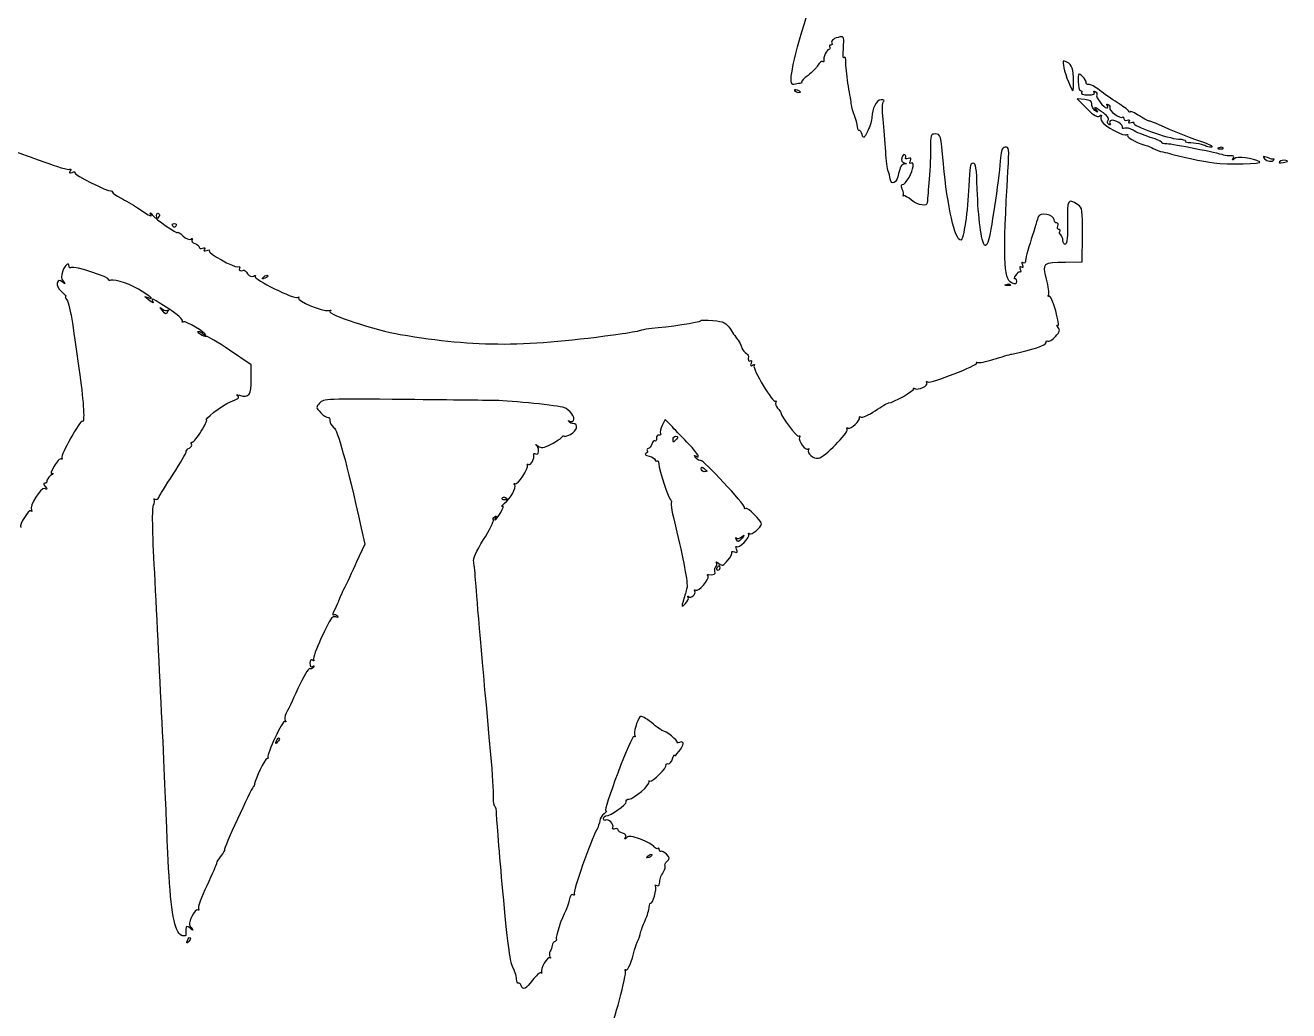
# Model space of a CAD drawing. Header units: millimetres. Extents: x -100 to 30, y 2 to 98.
# Drawn here: x -67.16 to -34.43, y 49.9 to 75.44 of the extents above; entities that cross this region are included whole.
import ezdxf

# ---------------------------------------------------------------- set-up
doc = ezdxf.new("R2010")
doc.units = ezdxf.units.MM
doc.layers.add('Layer_1', color=7, linetype='CONTINUOUS')

msp = doc.modelspace()

# ---------------------------------------------------------------- linework, layer by layer
at = {"layer": 'Layer_1', "color": 7}
for points in [[(-40.006, 73.984), (-40.006, 73.984)], [(-47.223, 73.745), (-47.223, 73.745)], [(-39.717, 73.511), (-39.914, 73.529), (-39.661, 73.278)], [(-36.709, 72.428), (-36.709, 72.428)], [(-36.134, 72.261), (-36.134, 72.261)], [(-35.179, 71.898), (-35.179, 71.898)], [(-34.814, 71.949), (-34.814, 71.949)], [(-34.509, 71.935), (-34.509, 71.935)], [(-63.762, 70.51), (-63.762, 70.51)], [(-63.353, 70.25), (-63.353, 70.25)], [(-40.216, 69.303), (-39.786, 69.304), (-39.777, 70.002)], [(-60.984, 68.917), (-60.984, 68.917)], [(-41.752, 68.724), (-41.752, 68.724)], [(-63.619, 68.053), (-63.619, 68.053)], [(-61.307, 66.26), (-61.307, 66.634), (-61.87, 67.016)], [(-50.399, 65.028), (-50.582, 65.222), (-50.662, 65.069)], [(-50.381, 64.712), (-50.381, 64.712)], [(-49.65, 63.943), (-49.65, 63.943)], [(-54.807, 63.186), (-54.807, 63.186)], [(-58.458, 62.402), (-58.366, 61.994), (-58.579, 61.531)], [(-48.747, 62.121), (-48.747, 62.121)], [(-49.163, 61.376), (-49.163, 61.376)], [(-49.988, 60.611), (-49.988, 60.611)], [(-60.656, 56.895), (-60.656, 56.895)], [(-51.033, 53.906), (-51.033, 53.906)], [(-62.962, 51.723), (-62.962, 51.723)]]:
    msp.add_lwpolyline(points, dxfattribs=at)
for points in [[(-47.251, 73.907), (-47.411, 73.867), (-47.31, 74.401), (-46.907, 75.727)], [(-46.05, 75.136), (-46.202, 75.112), (-46.303, 75.039), (-46.265, 74.978)], [(-46.265, 74.978), (-46.247, 74.949), (-46.261, 74.926), (-46.296, 74.926)], [(-45.97, 74.84), (-45.947, 75.121), (-45.955, 75.151), (-46.05, 75.136)], [(-46.345, 74.813), (-46.402, 74.813), (-46.496, 74.596), (-46.474, 74.514)], [(-46.324, 74.87), (-46.305, 74.839), (-46.314, 74.813), (-46.345, 74.813)], [(-46.296, 74.926), (-46.33, 74.926), (-46.343, 74.901), (-46.324, 74.87)], [(-45.95, 74.6), (-45.976, 74.56), (-45.985, 74.666), (-45.97, 74.84)], [(-45.903, 74.448), (-45.904, 74.587), (-45.921, 74.645), (-45.95, 74.6)], [(-46.628, 74.404), (-46.665, 74.335), (-46.78, 74.216), (-46.884, 74.139)], [(-46.511, 74.498), (-46.538, 74.515), (-46.59, 74.472), (-46.628, 74.404)], [(-46.474, 74.514), (-46.467, 74.489), (-46.484, 74.481), (-46.511, 74.498)], [(-45.837, 73.858), (-45.872, 74.059), (-45.902, 74.324), (-45.903, 74.448)], [(-40.178, 74.482), (-40.288, 74.541), (-40.292, 74.534), (-40.255, 74.336)], [(-40.255, 74.336), (-40.221, 74.153), (-40.058, 73.745), (-40.02, 73.745)], [(-40.006, 73.984), (-40.007, 74.308), (-40.041, 74.409), (-40.178, 74.482)], [(-46.884, 74.139), (-46.987, 74.061), (-47.063, 73.983), (-47.052, 73.965)], [(-40.02, 73.745), (-40.012, 73.745), (-40.006, 73.853), (-40.006, 73.984)], [(-39.776, 74.113), (-39.884, 74.21), (-39.886, 74.207), (-39.886, 73.979)], [(-39.886, 73.979), (-39.886, 73.85), (-39.859, 73.745), (-39.826, 73.745)], [(-39.677, 73.949), (-39.671, 73.984), (-39.715, 74.058), (-39.776, 74.113)], [(-47.099, 73.93), (-47.137, 73.929), (-47.205, 73.919), (-47.251, 73.907)], [(-47.223, 73.745), (-47.242, 73.777), (-47.22, 73.786), (-47.17, 73.767)], [(-47.135, 73.689), (-47.164, 73.689), (-47.204, 73.714), (-47.223, 73.745)], [(-47.17, 73.767), (-47.072, 73.729), (-47.054, 73.689), (-47.135, 73.689)], [(-47.052, 73.965), (-47.041, 73.947), (-47.062, 73.932), (-47.099, 73.93)], [(-45.761, 73.38), (-45.768, 73.442), (-45.802, 73.657), (-45.837, 73.858)], [(-39.826, 73.745), (-39.794, 73.745), (-39.783, 73.72), (-39.802, 73.689)], [(-39.802, 73.689), (-39.822, 73.656), (-39.754, 73.633), (-39.633, 73.633)], [(-39.615, 73.901), (-39.656, 73.893), (-39.684, 73.915), (-39.677, 73.949)], [(-39.633, 73.633), (-39.493, 73.633), (-39.442, 73.653), (-39.47, 73.698)], [(-39.334, 73.755), (-39.447, 73.844), (-39.574, 73.91), (-39.615, 73.901)], [(-39.47, 73.698), (-39.495, 73.738), (-39.485, 73.747), (-39.444, 73.722)], [(-39.444, 73.722), (-39.408, 73.7), (-39.391, 73.661), (-39.406, 73.636)], [(-38.874, 73.436), (-39.013, 73.522), (-39.22, 73.666), (-39.334, 73.755)], [(-45.679, 73.099), (-45.717, 73.191), (-45.754, 73.318), (-45.761, 73.38)], [(-44.993, 73.506), (-45.116, 73.496), (-45.226, 73.282), (-45.229, 73.048)], [(-44.927, 73.461), (-44.893, 73.495), (-44.917, 73.511), (-44.993, 73.506)], [(-44.939, 73), (-44.964, 73.244), (-44.959, 73.428), (-44.927, 73.461)], [(-39.535, 73.401), (-39.524, 73.468), (-39.573, 73.497), (-39.717, 73.511)], [(-39.451, 73.233), (-39.505, 73.276), (-39.543, 73.351), (-39.535, 73.401)], [(-39.288, 73.206), (-39.439, 73.313), (-39.491, 73.332), (-39.436, 73.263)], [(-39.406, 73.636), (-39.441, 73.58), (-39.225, 73.296), (-39.148, 73.296)], [(-39.132, 73.36), (-39.157, 73.401), (-39.148, 73.41), (-39.107, 73.385)], [(-39.148, 73.296), (-39.117, 73.296), (-39.11, 73.325), (-39.132, 73.36)], [(-39.107, 73.385), (-39.07, 73.362), (-39.054, 73.322), (-39.07, 73.296)], [(-38.58, 73.217), (-38.602, 73.251), (-38.735, 73.349), (-38.874, 73.436)], [(-45.601, 72.809), (-45.606, 72.876), (-45.641, 73.006), (-45.679, 73.099)], [(-45.229, 73.048), (-45.23, 72.983), (-45.279, 72.829), (-45.337, 72.705)], [(-44.872, 72.171), (-44.886, 72.403), (-44.916, 72.776), (-44.939, 73)], [(-39.661, 73.278), (-39.475, 73.094), (-39.389, 73.043), (-39.337, 73.085)], [(-39.436, 73.263), (-39.358, 73.163), (-39.359, 73.161), (-39.451, 73.233)], [(-39.337, 73.085), (-39.284, 73.128), (-39.273, 73.121), (-39.296, 73.061)], [(-39.296, 73.061), (-39.314, 73.016), (-39.283, 72.941), (-39.227, 72.894)], [(-39.108, 72.977), (-39.071, 73.022), (-39.127, 73.093), (-39.288, 73.206)], [(-39.07, 73.296), (-39.107, 73.237), (-38.791, 73.004), (-38.741, 73.054)], [(-38.737, 72.784), (-38.697, 72.849), (-38.937, 73.004), (-39.029, 72.973)], [(-38.741, 73.054), (-38.721, 73.073), (-38.705, 73.057), (-38.705, 73.018)], [(-38.705, 73.018), (-38.705, 72.976), (-38.669, 72.96), (-38.618, 72.98)], [(-38.618, 72.98), (-38.561, 73.002), (-38.545, 72.991), (-38.571, 72.948)], [(-38.537, 73.198), (-38.539, 73.174), (-38.557, 73.183), (-38.58, 73.217)], [(-38.298, 73.09), (-38.429, 73.173), (-38.537, 73.221), (-38.537, 73.198)], [(-38.043, 72.953), (-38.052, 72.945), (-38.166, 73.007), (-38.298, 73.09)], [(-45.557, 72.71), (-45.577, 72.698), (-45.597, 72.742), (-45.601, 72.809)], [(-45.483, 72.606), (-45.504, 72.675), (-45.537, 72.722), (-45.557, 72.71)], [(-45.337, 72.705), (-45.436, 72.498), (-45.448, 72.49), (-45.483, 72.606)], [(-39.227, 72.894), (-39.037, 72.732), (-38.696, 72.564), (-38.636, 72.601)], [(-39.093, 72.87), (-39.136, 72.897), (-39.142, 72.935), (-39.108, 72.977)], [(-39.062, 72.889), (-39.04, 72.852), (-39.052, 72.845), (-39.093, 72.87)], [(-39.029, 72.973), (-39.068, 72.96), (-39.083, 72.922), (-39.062, 72.889)], [(-38.68, 72.768), (-38.728, 72.75), (-38.754, 72.757), (-38.737, 72.784)], [(-38.464, 72.718), (-38.534, 72.764), (-38.631, 72.787), (-38.68, 72.768)], [(-38.571, 72.948), (-38.598, 72.904), (-38.58, 72.895), (-38.515, 72.92)], [(-38.515, 72.92), (-38.462, 72.94), (-38.432, 72.934), (-38.449, 72.907)], [(-38.449, 72.907), (-38.491, 72.839), (-37.55, 72.5), (-37.291, 72.489)], [(-38.017, 72.534), (-38.193, 72.589), (-38.394, 72.672), (-38.464, 72.718)], [(-37.79, 72.858), (-37.92, 72.918), (-38.034, 72.96), (-38.043, 72.953)], [(-36.709, 72.428), (-37.127, 72.572), (-37.404, 72.682), (-37.79, 72.858)], [(-43.58, 72.621), (-43.711, 72.621), (-43.715, 72.607), (-43.713, 72.213)], [(-43.376, 71.848), (-43.443, 72.608), (-43.447, 72.621), (-43.58, 72.621)], [(-38.611, 72.581), (-38.639, 72.536), (-38.244, 72.333), (-38.087, 72.312)], [(-38.636, 72.601), (-38.603, 72.621), (-38.592, 72.612), (-38.611, 72.581)], [(-37.719, 72.401), (-37.707, 72.419), (-37.842, 72.479), (-38.017, 72.534)], [(-37.59, 72.364), (-37.672, 72.366), (-37.73, 72.383), (-37.719, 72.401)], [(-36.119, 72.073), (-36.271, 72.13), (-37.437, 72.361), (-37.59, 72.364)], [(-37.291, 72.489), (-37.179, 72.484), (-37.097, 72.463), (-37.11, 72.442)], [(-37.11, 72.442), (-37.123, 72.42), (-37.089, 72.402), (-37.034, 72.402)], [(-37.034, 72.402), (-36.874, 72.4), (-36.618, 72.351), (-36.583, 72.316)], [(-36.433, 72.288), (-36.369, 72.29), (-36.493, 72.353), (-36.709, 72.428)], [(-67.392, 72.154), (-67.339, 72.138), (-67.018, 72.023), (-66.68, 71.898)], [(-44.808, 71.655), (-44.83, 71.707), (-44.858, 71.939), (-44.872, 72.171)], [(-44.377, 72.082), (-44.405, 72.099), (-44.44, 72.065), (-44.456, 72.005)], [(-44.358, 71.999), (-44.34, 72.028), (-44.349, 72.065), (-44.377, 72.082)], [(-44.233, 71.925), (-44.204, 72), (-44.218, 72.013), (-44.293, 71.985)], [(-43.713, 72.213), (-43.712, 71.989), (-43.729, 71.602), (-43.752, 71.354)], [(-41.775, 72.275), (-41.859, 72.259), (-41.885, 72.199), (-41.897, 72.002)], [(-41.706, 71.657), (-41.67, 72.264), (-41.673, 72.294), (-41.775, 72.275)], [(-38.087, 72.312), (-38.071, 72.309), (-38.006, 72.278), (-37.942, 72.243)], [(-37.942, 72.243), (-37.878, 72.207), (-37.764, 72.167), (-37.689, 72.155)], [(-37.689, 72.155), (-37.614, 72.142), (-37.515, 72.117), (-37.468, 72.099)], [(-37.468, 72.099), (-37.369, 72.059), (-36.614, 71.902), (-36.372, 71.871)], [(-36.583, 72.316), (-36.565, 72.298), (-36.497, 72.285), (-36.433, 72.288)], [(-36.242, 72.266), (-36.287, 72.248), (-36.274, 72.234), (-36.208, 72.232)], [(-36.134, 72.261), (-36.153, 72.28), (-36.201, 72.282), (-36.242, 72.266)], [(-36.208, 72.232), (-36.149, 72.229), (-36.116, 72.243), (-36.134, 72.261)], [(-35.93, 72.055), (-35.988, 72.047), (-36.073, 72.056), (-36.119, 72.073)], [(-35.868, 71.993), (-35.839, 72.045), (-35.858, 72.064), (-35.93, 72.055)], [(-35.179, 71.898), (-35.351, 71.994), (-35.771, 72.046), (-35.843, 71.981)], [(-34.981, 72.008), (-35.102, 72.054), (-35.114, 72.05), (-35.057, 71.981)], [(-66.68, 71.898), (-66.342, 71.773), (-66.041, 71.686), (-66.011, 71.705)], [(-66.011, 71.705), (-65.978, 71.725), (-65.974, 71.709), (-66.002, 71.664)], [(-44.395, 71.84), (-44.46, 71.836), (-44.505, 71.758), (-44.537, 71.595)], [(-44.456, 72.005), (-44.474, 71.934), (-44.452, 71.887), (-44.392, 71.871)], [(-44.392, 71.871), (-44.309, 71.849), (-44.309, 71.846), (-44.395, 71.84)], [(-44.293, 71.985), (-44.347, 71.964), (-44.376, 71.97), (-44.358, 71.999)], [(-44.267, 71.495), (-44.153, 71.704), (-44.122, 71.92), (-44.215, 71.862)], [(-44.215, 71.862), (-44.248, 71.842), (-44.255, 71.867), (-44.233, 71.925)], [(-42.924, 69.866), (-43.079, 69.866), (-43.276, 70.731), (-43.376, 71.848)], [(-42.61, 71.862), (-42.682, 71.862), (-42.701, 71.759), (-42.72, 71.271)], [(-42.501, 71.187), (-42.519, 71.752), (-42.536, 71.862), (-42.61, 71.862)], [(-41.897, 72.002), (-41.918, 71.634), (-42.13, 70.156), (-42.198, 69.901)], [(-36.372, 71.871), (-36.026, 71.825), (-35.088, 71.847), (-35.179, 71.898)], [(-35.843, 71.981), (-35.894, 71.934), (-35.9, 71.937), (-35.868, 71.993)], [(-35.057, 71.981), (-34.995, 71.908), (-34.852, 71.889), (-34.814, 71.949)], [(-34.818, 71.964), (-34.829, 71.958), (-34.902, 71.978), (-34.981, 72.008)], [(-34.814, 71.949), (-34.805, 71.963), (-34.807, 71.97), (-34.818, 71.964)], [(-34.668, 71.902), (-34.703, 71.867), (-34.666, 71.859), (-34.563, 71.88)], [(-34.509, 71.935), (-34.566, 71.947), (-34.638, 71.932), (-34.668, 71.902)], [(-34.563, 71.88), (-34.445, 71.904), (-34.431, 71.918), (-34.509, 71.935)], [(-66.002, 71.664), (-66.036, 71.61), (-66.022, 71.6), (-65.952, 71.627)], [(-65.952, 71.627), (-65.899, 71.647), (-65.868, 71.643), (-65.883, 71.618)], [(-65.883, 71.618), (-65.912, 71.572), (-65.023, 71.123), (-64.947, 71.146)], [(-44.754, 71.459), (-44.762, 71.515), (-44.787, 71.604), (-44.808, 71.655)], [(-44.537, 71.595), (-44.585, 71.351), (-44.725, 71.263), (-44.754, 71.459)], [(-44.434, 71.313), (-44.401, 71.306), (-44.326, 71.388), (-44.267, 71.495)], [(-41.61, 68.766), (-41.819, 68.865), (-41.838, 69.42), (-41.706, 71.657)], [(-64.947, 71.146), (-64.924, 71.153), (-64.905, 71.139), (-64.905, 71.116)], [(-64.905, 71.116), (-64.905, 71.092), (-64.81, 71.023), (-64.694, 70.963)], [(-44.442, 71.192), (-44.477, 71.282), (-44.474, 71.322), (-44.434, 71.313)], [(-44.416, 71.024), (-44.402, 71.043), (-44.414, 71.119), (-44.442, 71.192)], [(-44.2, 70.902), (-44.293, 70.98), (-44.385, 71.031), (-44.404, 71.017)], [(-43.752, 71.354), (-43.775, 71.105), (-43.794, 70.878), (-43.794, 70.848)], [(-42.72, 71.271), (-42.745, 70.636), (-42.857, 69.866), (-42.924, 69.866)], [(-42.31, 69.737), (-42.394, 69.822), (-42.478, 70.453), (-42.501, 71.187)], [(-64.694, 70.963), (-64.578, 70.903), (-64.382, 70.788), (-64.259, 70.707)], [(-64.259, 70.707), (-63.895, 70.469), (-63.871, 70.458), (-63.917, 70.546)], [(-44.404, 71.017), (-44.424, 71.002), (-44.429, 71.006), (-44.416, 71.024)], [(-43.794, 70.848), (-43.794, 70.733), (-44.039, 70.766), (-44.2, 70.902)], [(-39.896, 70.789), (-40.149, 70.965), (-40.175, 70.92), (-40.163, 70.332)], [(-39.777, 70.002), (-39.769, 70.668), (-39.775, 70.703), (-39.896, 70.789)], [(-63.917, 70.546), (-63.939, 70.589), (-63.922, 70.582), (-63.879, 70.529)], [(-63.879, 70.529), (-63.779, 70.407), (-63.218, 70.019), (-63.218, 70.072)], [(-63.762, 70.51), (-63.762, 70.555), (-63.74, 70.579), (-63.714, 70.562)], [(-63.699, 70.481), (-63.744, 70.407), (-63.762, 70.415), (-63.762, 70.51)], [(-63.714, 70.562), (-63.688, 70.546), (-63.681, 70.509), (-63.699, 70.481)], [(-40.923, 70.47), (-40.934, 70.432), (-41.015, 70.172), (-41.102, 69.894)], [(-40.505, 70.394), (-40.505, 70.535), (-40.883, 70.604), (-40.923, 70.47)], [(-40.443, 70.316), (-40.477, 70.316), (-40.505, 70.351), (-40.505, 70.394)], [(-63.353, 70.25), (-63.369, 70.276), (-63.346, 70.297), (-63.303, 70.297)], [(-63.303, 70.203), (-63.314, 70.203), (-63.337, 70.224), (-63.353, 70.25)], [(-63.303, 70.297), (-63.259, 70.297), (-63.236, 70.276), (-63.252, 70.25)], [(-63.252, 70.25), (-63.268, 70.224), (-63.291, 70.203), (-63.303, 70.203)], [(-63.218, 70.072), (-63.218, 70.093), (-63.157, 70.053), (-63.082, 69.982)], [(-40.413, 70.231), (-40.395, 70.278), (-40.408, 70.316), (-40.443, 70.316)], [(-40.387, 70.147), (-40.419, 70.147), (-40.43, 70.185), (-40.413, 70.231)], [(-40.362, 70.095), (-40.344, 70.123), (-40.355, 70.147), (-40.387, 70.147)], [(-40.337, 70.007), (-40.368, 70.026), (-40.38, 70.066), (-40.362, 70.095)], [(-40.163, 70.332), (-40.156, 69.966), (-40.173, 69.78), (-40.216, 69.765)], [(-63.082, 69.982), (-63.002, 69.907), (-62.917, 69.872), (-62.877, 69.897)], [(-62.877, 69.897), (-62.834, 69.923), (-62.822, 69.916), (-62.845, 69.879)], [(-62.845, 69.879), (-62.866, 69.845), (-62.832, 69.802), (-62.77, 69.782)], [(-62.77, 69.782), (-62.707, 69.762), (-62.656, 69.72), (-62.656, 69.687)], [(-42.198, 69.901), (-42.235, 69.762), (-42.275, 69.703), (-42.31, 69.737)], [(-41.102, 69.894), (-41.189, 69.616), (-41.258, 69.357), (-41.254, 69.318)], [(-40.28, 69.858), (-40.28, 69.92), (-40.306, 69.988), (-40.337, 70.007)], [(-40.216, 69.765), (-40.251, 69.754), (-40.28, 69.795), (-40.28, 69.858)], [(-62.656, 69.687), (-62.656, 69.655), (-62.617, 69.644), (-62.569, 69.662)], [(-62.569, 69.662), (-62.512, 69.684), (-62.496, 69.673), (-62.522, 69.631)], [(-62.522, 69.631), (-62.549, 69.587), (-62.531, 69.578), (-62.466, 69.603)], [(-62.466, 69.603), (-62.413, 69.623), (-62.382, 69.619), (-62.398, 69.593)], [(-62.398, 69.593), (-62.436, 69.532), (-61.766, 69.158), (-61.659, 69.181)], [(-66.193, 69.071), (-66.239, 68.936), (-66.237, 68.872), (-66.184, 68.803)], [(-66.029, 69.188), (-66.029, 69.314), (-66.134, 69.239), (-66.193, 69.071)], [(-65.973, 69.163), (-66.004, 69.144), (-66.029, 69.155), (-66.029, 69.188)], [(-64.995, 68.844), (-64.959, 68.902), (-65.899, 69.209), (-65.973, 69.163)], [(-61.659, 69.181), (-61.612, 69.191), (-61.593, 69.173), (-61.614, 69.139)], [(-61.614, 69.139), (-61.647, 69.086), (-61.575, 69.055), (-61.506, 69.093)], [(-61.506, 69.093), (-61.492, 69.101), (-61.445, 69.059), (-61.402, 69)], [(-41.358, 69.169), (-41.402, 69.197), (-41.411, 69.178), (-41.386, 69.113)], [(-41.386, 69.113), (-41.366, 69.06), (-41.369, 69.029), (-41.394, 69.044)], [(-41.33, 69.226), (-41.305, 69.161), (-41.314, 69.142), (-41.358, 69.169)], [(-41.308, 69.285), (-41.345, 69.309), (-41.353, 69.286), (-41.33, 69.226)], [(-41.254, 69.318), (-41.251, 69.28), (-41.275, 69.265), (-41.308, 69.285)], [(-40.703, 68.86), (-40.814, 69.289), (-40.8, 69.302), (-40.216, 69.303)], [(-66.333, 68.764), (-66.356, 68.705), (-66.317, 68.623), (-66.224, 68.538)], [(-66.206, 68.785), (-66.282, 68.845), (-66.303, 68.841), (-66.333, 68.764)], [(-66.184, 68.803), (-66.123, 68.725), (-66.126, 68.723), (-66.206, 68.785)], [(-64.945, 68.829), (-64.988, 68.813), (-65.011, 68.819), (-64.995, 68.844)], [(-64.132, 68.539), (-64.381, 68.708), (-64.837, 68.871), (-64.945, 68.829)], [(-61.402, 69), (-61.353, 68.932), (-61.297, 68.91), (-61.251, 68.938)], [(-61.21, 68.93), (-61.254, 68.859), (-60.196, 68.334), (-60.109, 68.384)], [(-61.251, 68.938), (-61.207, 68.965), (-61.191, 68.962), (-61.21, 68.93)], [(-60.953, 68.886), (-61.033, 68.855), (-61.039, 68.862), (-60.984, 68.917)], [(-60.984, 68.917), (-60.946, 68.956), (-60.901, 68.973), (-60.884, 68.956)], [(-60.884, 68.956), (-60.866, 68.938), (-60.897, 68.907), (-60.953, 68.886)], [(-41.752, 68.724), (-41.711, 68.74), (-41.663, 68.738), (-41.644, 68.719)], [(-41.485, 68.805), (-41.485, 68.724), (-41.506, 68.717), (-41.61, 68.766)], [(-41.51, 68.957), (-41.549, 68.894), (-41.56, 68.856), (-41.533, 68.872)], [(-41.533, 68.872), (-41.506, 68.888), (-41.485, 68.858), (-41.485, 68.805)], [(-41.394, 69.044), (-41.418, 69.059), (-41.47, 69.02), (-41.51, 68.957)], [(-40.652, 68.45), (-40.631, 68.484), (-40.654, 68.669), (-40.703, 68.86)], [(-66.224, 68.538), (-66.145, 68.464), (-66.097, 68.404), (-66.118, 68.404)], [(-63.979, 68.382), (-63.841, 68.332), (-63.869, 68.36), (-64.132, 68.539)], [(-63.924, 68.29), (-64.093, 68.417), (-64.098, 68.425), (-63.979, 68.382)], [(-41.718, 68.69), (-41.783, 68.692), (-41.797, 68.706), (-41.752, 68.724)], [(-41.644, 68.719), (-41.625, 68.701), (-41.659, 68.687), (-41.718, 68.69)], [(-40.638, 68.419), (-40.667, 68.401), (-40.673, 68.415), (-40.652, 68.45)], [(-40.469, 68.036), (-40.533, 68.265), (-40.609, 68.437), (-40.638, 68.419)], [(-66.118, 68.404), (-66.139, 68.404), (-66.125, 68.367), (-66.087, 68.322)], [(-66.087, 68.322), (-66.05, 68.276), (-65.985, 68.004), (-65.944, 67.717)], [(-63.444, 68.088), (-63.854, 68.36), (-63.927, 68.394), (-63.857, 68.278)], [(-63.857, 68.278), (-63.831, 68.234), (-63.856, 68.238), (-63.924, 68.29)], [(-63.619, 68.053), (-63.687, 68.14), (-63.686, 68.143), (-63.607, 68.081)], [(-63.088, 67.77), (-63.068, 67.801), (-63.228, 67.944), (-63.444, 68.088)], [(-60.084, 68.375), (-60.145, 68.308), (-59.445, 68.009), (-59.311, 68.044)], [(-60.109, 68.384), (-60.072, 68.405), (-60.061, 68.401), (-60.084, 68.375)], [(-63.466, 68.025), (-63.518, 67.934), (-63.527, 67.936), (-63.619, 68.053)], [(-63.607, 68.081), (-63.557, 68.043), (-63.496, 68.03), (-63.471, 68.053)], [(-63.471, 68.053), (-63.446, 68.076), (-63.443, 68.063), (-63.466, 68.025)], [(-63.062, 67.75), (-63.096, 67.729), (-63.107, 67.738), (-63.088, 67.77)], [(-62.487, 67.405), (-62.487, 67.477), (-63.004, 67.786), (-63.062, 67.75)], [(-59.269, 68.025), (-59.367, 67.956), (-58.074, 67.53), (-57.447, 67.426)], [(-59.311, 68.044), (-59.237, 68.064), (-59.222, 68.058), (-59.269, 68.025)], [(-50.934, 67.586), (-50.541, 67.616), (-49.669, 67.75), (-49.669, 67.781)], [(-49.669, 67.781), (-49.669, 67.8), (-49.524, 67.802), (-49.348, 67.786)], [(-49.348, 67.786), (-49.056, 67.76), (-49.014, 67.739), (-48.896, 67.561)], [(-40.415, 67.658), (-40.379, 67.637), (-40.403, 67.798), (-40.469, 68.036)], [(-65.944, 67.717), (-65.903, 67.43), (-65.816, 66.826), (-65.752, 66.375)], [(-62.625, 67.425), (-62.685, 67.469), (-62.709, 67.505), (-62.678, 67.505)], [(-62.678, 67.505), (-62.647, 67.505), (-62.592, 67.474), (-62.555, 67.437)], [(-62.555, 67.437), (-62.518, 67.4), (-62.487, 67.386), (-62.487, 67.405)], [(-57.447, 67.426), (-55.433, 67.089), (-54.206, 67.094), (-51.693, 67.45)], [(-51.693, 67.45), (-51.461, 67.483), (-51.233, 67.525), (-51.187, 67.542)], [(-51.187, 67.542), (-51.141, 67.559), (-51.027, 67.579), (-50.934, 67.586)], [(-48.896, 67.561), (-48.824, 67.453), (-48.735, 67.324), (-48.697, 67.276)], [(-40.477, 67.369), (-40.36, 67.495), (-40.348, 67.536), (-40.406, 67.608)], [(-40.406, 67.608), (-40.445, 67.656), (-40.449, 67.678), (-40.415, 67.658)], [(-62.475, 67.372), (-62.498, 67.358), (-62.566, 67.382), (-62.625, 67.425)], [(-61.87, 67.016), (-62.179, 67.226), (-62.452, 67.386), (-62.475, 67.372)], [(-48.697, 67.276), (-48.66, 67.227), (-48.621, 67.151), (-48.612, 67.107)], [(-48.612, 67.107), (-48.602, 67.063), (-48.556, 66.997), (-48.51, 66.962)], [(-41.601, 66.918), (-41.082, 67.024), (-40.703, 67.151), (-40.717, 67.215)], [(-40.717, 67.215), (-40.725, 67.255), (-40.707, 67.272), (-40.675, 67.253)], [(-40.675, 67.253), (-40.643, 67.233), (-40.554, 67.286), (-40.477, 67.369)], [(-48.51, 66.962), (-48.463, 66.926), (-48.426, 66.881), (-48.428, 66.863)], [(-48.428, 66.863), (-48.441, 66.751), (-48.425, 66.715), (-48.376, 66.745)], [(-42.496, 66.701), (-42.463, 66.682), (-42.274, 66.718), (-42.075, 66.781)], [(-42.075, 66.781), (-41.876, 66.844), (-41.663, 66.906), (-41.601, 66.918)], [(-48.358, 66.683), (-48.385, 66.612), (-48.375, 66.599), (-48.32, 66.633)], [(-48.376, 66.745), (-48.343, 66.766), (-48.336, 66.74), (-48.358, 66.683)], [(-48.283, 66.618), (-48.331, 66.54), (-47.79, 65.636), (-47.729, 65.692)], [(-48.32, 66.633), (-48.273, 66.662), (-48.259, 66.657), (-48.283, 66.618)], [(-43.785, 66.195), (-43.708, 66.148), (-42.463, 66.632), (-42.514, 66.689)], [(-42.514, 66.689), (-42.538, 66.714), (-42.53, 66.72), (-42.496, 66.701)], [(-65.752, 66.375), (-65.648, 65.652), (-65.619, 65.108), (-65.687, 65.176)], [(-61.61, 65.848), (-61.365, 65.78), (-61.307, 65.859), (-61.307, 66.26)], [(-44.121, 66.023), (-44.033, 65.972), (-43.76, 66.1), (-43.804, 66.172)], [(-43.804, 66.172), (-43.823, 66.203), (-43.815, 66.214), (-43.785, 66.195)], [(-61.848, 65.678), (-61.657, 65.751), (-61.602, 65.794), (-61.655, 65.83)], [(-61.655, 65.83), (-61.705, 65.865), (-61.691, 65.871), (-61.61, 65.848)], [(-44.796, 65.651), (-44.682, 65.655), (-44.111, 65.977), (-44.147, 66.016)], [(-44.147, 66.016), (-44.169, 66.041), (-44.158, 66.044), (-44.121, 66.023)], [(-62.462, 65.2), (-62.572, 65.2), (-62.064, 65.595), (-61.848, 65.678)], [(-59.537, 65.648), (-59.636, 65.539), (-59.635, 65.532), (-59.509, 65.398)], [(-57.292, 65.739), (-59.38, 65.761), (-59.437, 65.758), (-59.537, 65.648)], [(-54.982, 65.714), (-55.075, 65.715), (-56.114, 65.727), (-57.292, 65.739)], [(-53.209, 65.531), (-53.338, 65.58), (-54.567, 65.707), (-54.982, 65.714)], [(-52.96, 65.196), (-52.908, 65.28), (-53.05, 65.471), (-53.209, 65.531)], [(-47.721, 65.668), (-47.741, 65.632), (-47.72, 65.564), (-47.674, 65.517)], [(-47.729, 65.692), (-47.704, 65.715), (-47.7, 65.704), (-47.721, 65.668)], [(-47.674, 65.517), (-47.627, 65.471), (-47.589, 65.418), (-47.589, 65.399)], [(-45.146, 65.448), (-44.979, 65.559), (-44.822, 65.65), (-44.796, 65.651)], [(-65.687, 65.176), (-65.732, 65.221), (-66.255, 64.29), (-66.218, 64.231)], [(-62.605, 64.918), (-62.51, 65.073), (-62.446, 65.2), (-62.462, 65.2)], [(-59.509, 65.398), (-59.438, 65.323), (-59.352, 65.266), (-59.318, 65.272)], [(-59.318, 65.272), (-59.283, 65.279), (-59.262, 65.241), (-59.27, 65.19)], [(-59.27, 65.19), (-59.279, 65.138), (-59.235, 65.06), (-59.174, 65.017)], [(-53.08, 65.166), (-53.107, 65.196), (-53.098, 65.201), (-53.06, 65.18)], [(-52.968, 65.115), (-53.004, 65.115), (-53.054, 65.138), (-53.08, 65.166)], [(-53.06, 65.18), (-53.024, 65.159), (-52.978, 65.166), (-52.96, 65.196)], [(-47.589, 65.399), (-47.589, 65.304), (-47.172, 64.757), (-47.123, 64.788)], [(-45.841, 65), (-45.776, 64.96), (-45.527, 65.195), (-45.552, 65.273)], [(-45.552, 65.273), (-45.561, 65.299), (-45.541, 65.304), (-45.508, 65.284)], [(-45.508, 65.284), (-45.476, 65.263), (-45.313, 65.337), (-45.146, 65.448)], [(-62.833, 64.637), (-62.803, 64.637), (-62.7, 64.764), (-62.605, 64.918)], [(-59.174, 65.017), (-59.067, 64.943), (-58.856, 64.169), (-58.458, 62.402)], [(-53.254, 64.771), (-53.231, 64.806), (-53.212, 64.814), (-53.212, 64.79)], [(-53.212, 64.79), (-53.211, 64.766), (-53.133, 64.787), (-53.039, 64.836)], [(-53.039, 64.836), (-52.871, 64.922), (-52.823, 65.115), (-52.968, 65.115)], [(-50.747, 64.819), (-50.788, 64.827), (-50.818, 64.79), (-50.814, 64.736)], [(-50.707, 64.859), (-50.688, 64.829), (-50.706, 64.81), (-50.747, 64.819)], [(-50.662, 65.069), (-50.706, 64.985), (-50.726, 64.89), (-50.707, 64.859)], [(-49.97, 64.579), (-50.106, 64.719), (-50.298, 64.921), (-50.399, 65.028)], [(-46.61, 64.219), (-46.461, 64.243), (-45.838, 64.872), (-45.872, 64.963)], [(-45.872, 64.963), (-45.889, 65.005), (-45.875, 65.021), (-45.841, 65)], [(-62.913, 64.481), (-62.863, 64.509), (-62.837, 64.556), (-62.855, 64.585)], [(-62.855, 64.585), (-62.873, 64.614), (-62.863, 64.637), (-62.833, 64.637)], [(-53.904, 64.529), (-53.958, 64.591), (-53.953, 64.591), (-53.876, 64.533)], [(-53.949, 64.333), (-53.868, 64.282), (-53.83, 64.446), (-53.904, 64.529)], [(-53.876, 64.533), (-53.798, 64.474), (-53.74, 64.483), (-53.538, 64.585)], [(-53.538, 64.585), (-53.405, 64.653), (-53.277, 64.737), (-53.254, 64.771)], [(-50.933, 64.582), (-50.953, 64.52), (-50.994, 64.469), (-51.025, 64.469)], [(-50.852, 64.667), (-50.877, 64.682), (-50.914, 64.644), (-50.933, 64.582)], [(-50.814, 64.736), (-50.809, 64.683), (-50.826, 64.651), (-50.852, 64.667)], [(-50.381, 64.712), (-50.381, 64.754), (-50.347, 64.787), (-50.307, 64.787)], [(-50.369, 64.637), (-50.375, 64.637), (-50.381, 64.671), (-50.381, 64.712)], [(-50.295, 64.712), (-50.329, 64.671), (-50.362, 64.637), (-50.369, 64.637)], [(-50.307, 64.787), (-50.251, 64.787), (-50.248, 64.768), (-50.295, 64.712)], [(-49.795, 64.279), (-49.651, 64.193), (-49.733, 64.332), (-49.97, 64.579)], [(-47.106, 64.758), (-47.154, 64.679), (-46.948, 64.399), (-46.884, 64.456)], [(-47.123, 64.788), (-47.09, 64.808), (-47.082, 64.796), (-47.106, 64.758)], [(-66.233, 64.202), (-66.262, 64.22), (-66.344, 64.132), (-66.416, 64.008)], [(-66.218, 64.231), (-66.198, 64.197), (-66.204, 64.185), (-66.233, 64.202)], [(-63.334, 63.803), (-63.147, 64.092), (-62.996, 64.351), (-62.998, 64.379)], [(-62.998, 64.379), (-63.001, 64.407), (-62.963, 64.453), (-62.913, 64.481)], [(-54.123, 64.055), (-54.065, 64.019), (-53.962, 64.22), (-53.988, 64.318)], [(-53.988, 64.318), (-53.995, 64.344), (-53.977, 64.35), (-53.949, 64.333)], [(-51.088, 64.34), (-51.127, 64.326), (-51.089, 64.295), (-51.004, 64.273)], [(-51.049, 64.417), (-51.032, 64.389), (-51.049, 64.354), (-51.088, 64.34)], [(-51.025, 64.469), (-51.056, 64.469), (-51.067, 64.446), (-51.049, 64.417)], [(-51.004, 64.273), (-50.919, 64.25), (-50.849, 64.208), (-50.849, 64.178)], [(-50.849, 64.178), (-50.849, 64.149), (-50.829, 64.137), (-50.805, 64.152)], [(-50.805, 64.152), (-50.78, 64.167), (-50.757, 64.131), (-50.752, 64.072)], [(-49.789, 64.227), (-49.841, 64.292), (-49.843, 64.308), (-49.795, 64.279)], [(-49.668, 64.16), (-49.692, 64.145), (-49.747, 64.175), (-49.789, 64.227)], [(-48.532, 62.942), (-48.511, 63.017), (-49.611, 64.195), (-49.668, 64.16)], [(-46.876, 64.434), (-46.925, 64.347), (-46.741, 64.198), (-46.61, 64.219)], [(-46.884, 64.456), (-46.86, 64.479), (-46.856, 64.468), (-46.876, 64.434)], [(-66.416, 64.008), (-66.492, 63.875), (-66.515, 63.797), (-66.471, 63.819)], [(-66.471, 63.819), (-66.429, 63.841), (-66.446, 63.817), (-66.507, 63.766)], [(-54.478, 63.557), (-54.421, 63.506), (-54.107, 63.969), (-54.151, 64.039)], [(-54.151, 64.039), (-54.169, 64.069), (-54.157, 64.076), (-54.123, 64.055)], [(-50.752, 64.072), (-50.74, 63.909), (-50.49, 63.15), (-50.441, 63.129)], [(-49.65, 63.943), (-49.65, 63.998), (-49.631, 64.001), (-49.575, 63.955)], [(-49.575, 63.869), (-49.616, 63.869), (-49.65, 63.902), (-49.65, 63.943)], [(-49.575, 63.955), (-49.534, 63.921), (-49.5, 63.887), (-49.5, 63.881)], [(-49.5, 63.881), (-49.5, 63.874), (-49.534, 63.869), (-49.575, 63.869)], [(-66.655, 63.569), (-66.698, 63.569), (-66.695, 63.542), (-66.647, 63.483)], [(-66.606, 63.621), (-66.598, 63.593), (-66.62, 63.569), (-66.655, 63.569)], [(-66.507, 63.766), (-66.569, 63.715), (-66.613, 63.65), (-66.606, 63.621)], [(-63.706, 63.199), (-63.689, 63.243), (-63.522, 63.515), (-63.334, 63.803)], [(-54.753, 63.044), (-54.579, 63.2), (-54.438, 63.451), (-54.483, 63.528)], [(-54.483, 63.528), (-54.504, 63.566), (-54.502, 63.579), (-54.478, 63.557)], [(-66.661, 63.431), (-66.762, 63.469), (-67.064, 62.979), (-67.004, 62.874)], [(-66.647, 63.483), (-66.588, 63.413), (-66.591, 63.403), (-66.661, 63.431)], [(-63.825, 63.149), (-63.847, 63.173), (-63.836, 63.177), (-63.8, 63.157)], [(-63.8, 63.157), (-63.765, 63.136), (-63.722, 63.156), (-63.706, 63.199)], [(-54.754, 63.138), (-54.799, 63.138), (-54.823, 63.16), (-54.807, 63.186)], [(-54.807, 63.186), (-54.79, 63.212), (-54.754, 63.219), (-54.725, 63.201)], [(-54.725, 63.201), (-54.651, 63.156), (-54.659, 63.138), (-54.754, 63.138)], [(-67.014, 62.852), (-67.071, 62.904), (-67.326, 62.495), (-67.281, 62.423)], [(-67.004, 62.874), (-66.984, 62.839), (-66.988, 62.829), (-67.014, 62.852)], [(-63.811, 61.25), (-63.87, 62.365), (-63.879, 62.928), (-63.841, 62.999)], [(-63.841, 62.999), (-63.81, 63.057), (-63.803, 63.125), (-63.825, 63.149)], [(-54.847, 62.813), (-54.782, 62.924), (-54.76, 62.997), (-54.799, 62.977)], [(-54.799, 62.977), (-54.838, 62.957), (-54.817, 62.987), (-54.753, 63.044)], [(-50.429, 63.061), (-50.446, 63.034), (-50.397, 62.764), (-50.321, 62.461)], [(-50.441, 63.129), (-50.418, 63.118), (-50.412, 63.088), (-50.429, 63.061)], [(-48.499, 62.916), (-48.525, 62.899), (-48.54, 62.911), (-48.532, 62.942)], [(-48.094, 62.516), (-48.094, 62.599), (-48.447, 62.948), (-48.499, 62.916)], [(-55.29, 62.109), (-55.134, 62.358), (-55.02, 62.584), (-55.037, 62.612)], [(-55.037, 62.612), (-55.054, 62.639), (-55.038, 62.68), (-55.002, 62.702)], [(-54.976, 62.678), (-54.999, 62.642), (-55.005, 62.613), (-54.991, 62.613)], [(-55.002, 62.702), (-54.961, 62.728), (-54.951, 62.719), (-54.976, 62.678)], [(-54.991, 62.613), (-54.976, 62.613), (-54.912, 62.703), (-54.847, 62.813)], [(-50.321, 62.461), (-50.11, 61.615), (-49.993, 60.981), (-50.024, 60.849)], [(-48.739, 61.927), (-48.683, 61.871), (-48.374, 62.171), (-48.414, 62.242)], [(-48.606, 62.178), (-48.526, 62.24), (-48.525, 62.237), (-48.593, 62.149)], [(-48.414, 62.242), (-48.434, 62.276), (-48.429, 62.285), (-48.403, 62.261)], [(-48.403, 62.261), (-48.353, 62.216), (-48.094, 62.429), (-48.094, 62.516)], [(-55.546, 61.53), (-55.565, 61.617), (-55.485, 61.798), (-55.29, 62.109)], [(-48.747, 62.121), (-48.769, 62.16), (-48.766, 62.173), (-48.741, 62.15)], [(-48.734, 61.857), (-48.757, 61.915), (-48.759, 61.947), (-48.739, 61.927)], [(-48.593, 62.149), (-48.685, 62.032), (-48.694, 62.031), (-48.747, 62.121)], [(-48.741, 62.15), (-48.716, 62.127), (-48.655, 62.14), (-48.606, 62.178)], [(-49.257, 61.507), (-49.279, 61.543), (-49.251, 61.536), (-49.195, 61.491)], [(-49.195, 61.491), (-49.103, 61.416), (-49.081, 61.423), (-48.963, 61.572)], [(-48.963, 61.572), (-48.891, 61.662), (-48.844, 61.755), (-48.86, 61.78)], [(-48.86, 61.78), (-48.875, 61.805), (-48.844, 61.808), (-48.79, 61.788)], [(-48.79, 61.788), (-48.713, 61.758), (-48.702, 61.772), (-48.734, 61.857)], [(-63.496, 54.602), (-63.497, 54.863), (-63.685, 58.855), (-63.811, 61.25)], [(-58.579, 61.531), (-58.697, 61.276), (-58.848, 60.953), (-58.916, 60.814)], [(-55.491, 60.983), (-55.506, 61.215), (-55.531, 61.461), (-55.546, 61.53)], [(-49.462, 61.203), (-49.334, 61.18), (-49.266, 61.216), (-49.295, 61.29)], [(-49.295, 61.29), (-49.312, 61.336), (-49.302, 61.388), (-49.272, 61.407)], [(-49.272, 61.407), (-49.242, 61.425), (-49.235, 61.47), (-49.257, 61.507)], [(-49.247, 61.376), (-49.266, 61.346), (-49.255, 61.32), (-49.222, 61.32)], [(-49.187, 61.433), (-49.201, 61.433), (-49.228, 61.407), (-49.247, 61.376)], [(-49.222, 61.32), (-49.189, 61.32), (-49.163, 61.346), (-49.163, 61.376)], [(-49.163, 61.376), (-49.163, 61.407), (-49.174, 61.433), (-49.187, 61.433)], [(-55.101, 56.537), (-55.326, 58.997), (-55.467, 60.604), (-55.491, 60.983)], [(-49.795, 60.795), (-49.722, 60.75), (-49.43, 61.083), (-49.476, 61.158)], [(-49.476, 61.158), (-49.494, 61.187), (-49.487, 61.207), (-49.462, 61.203)], [(-58.916, 60.814), (-58.984, 60.675), (-59.043, 60.542), (-59.047, 60.518)], [(-50.024, 60.849), (-50.039, 60.784), (-50.078, 60.645), (-50.111, 60.54)], [(-50.062, 60.449), (-50.002, 60.504), (-49.969, 60.576), (-49.988, 60.611)], [(-49.988, 60.611), (-50.008, 60.645), (-50.003, 60.655), (-49.978, 60.632)], [(-49.978, 60.632), (-49.915, 60.575), (-49.773, 60.7), (-49.819, 60.773)], [(-49.819, 60.773), (-49.838, 60.805), (-49.828, 60.815), (-49.795, 60.795)], [(-59.146, 60.301), (-59.195, 60.206), (-59.21, 60.143), (-59.179, 60.162)], [(-59.047, 60.518), (-59.052, 60.495), (-59.096, 60.397), (-59.146, 60.301)], [(-50.111, 60.54), (-50.17, 60.355), (-50.168, 60.353), (-50.062, 60.449)], [(-59.205, 60.094), (-59.303, 60.028), (-59.736, 59.066), (-59.696, 59.002)], [(-59.094, 60.099), (-59.124, 60.117), (-59.174, 60.115), (-59.205, 60.094)], [(-59.179, 60.162), (-59.148, 60.182), (-59.104, 60.168), (-59.081, 60.132)], [(-59.081, 60.132), (-59.059, 60.096), (-59.065, 60.081), (-59.094, 60.099)], [(-59.724, 58.982), (-59.765, 59.007), (-59.789, 58.978), (-59.789, 58.903)], [(-59.696, 59.002), (-59.674, 58.966), (-59.685, 58.958), (-59.724, 58.982)], [(-59.794, 58.765), (-59.824, 58.784), (-59.961, 58.55), (-60.1, 58.246)], [(-59.7, 58.798), (-59.722, 58.762), (-59.765, 58.747), (-59.794, 58.765)], [(-59.789, 58.903), (-59.789, 58.827), (-59.765, 58.798), (-59.724, 58.824)], [(-59.724, 58.824), (-59.683, 58.849), (-59.674, 58.839), (-59.7, 58.798)], [(-60.1, 58.246), (-60.238, 57.942), (-60.378, 57.649), (-60.409, 57.593)], [(-60.436, 57.399), (-60.487, 57.445), (-60.917, 56.539), (-60.876, 56.471)], [(-60.409, 57.593), (-60.441, 57.538), (-60.45, 57.462), (-60.428, 57.424)], [(-60.428, 57.424), (-60.407, 57.387), (-60.41, 57.375), (-60.436, 57.399)], [(-51.238, 57.52), (-51.317, 57.432), (-51.412, 57.093), (-51.374, 57.032)], [(-50.941, 57.365), (-51.085, 57.483), (-51.211, 57.549), (-51.238, 57.52)], [(-50.66, 57.16), (-50.676, 57.16), (-50.803, 57.252), (-50.941, 57.365)], [(-60.656, 56.895), (-60.635, 56.951), (-60.604, 56.982), (-60.587, 56.964)], [(-60.587, 56.964), (-60.569, 56.947), (-60.587, 56.902), (-60.625, 56.864)], [(-51.393, 57.007), (-51.423, 57.026), (-51.611, 56.606), (-51.816, 56.06)], [(-51.374, 57.032), (-51.354, 57), (-51.363, 56.989), (-51.393, 57.007)], [(-50.274, 56.854), (-50.24, 56.888), (-50.583, 57.16), (-50.66, 57.16)], [(-60.625, 56.864), (-60.681, 56.809), (-60.687, 56.815), (-60.656, 56.895)], [(-50.349, 56.52), (-50.341, 56.449), (-50.119, 56.742), (-50.119, 56.823)], [(-50.215, 56.854), (-50.268, 56.833), (-50.295, 56.834), (-50.274, 56.854)], [(-50.119, 56.823), (-50.119, 56.864), (-50.157, 56.876), (-50.215, 56.854)], [(-60.903, 56.429), (-60.955, 56.429), (-61.218, 55.893), (-61.221, 55.782)], [(-60.876, 56.471), (-60.862, 56.448), (-60.874, 56.429), (-60.903, 56.429)], [(-55.029, 55.426), (-55.025, 55.556), (-55.057, 56.055), (-55.101, 56.537)], [(-50.557, 56.274), (-50.563, 56.297), (-50.539, 56.31), (-50.503, 56.302)], [(-50.503, 56.302), (-50.467, 56.295), (-50.419, 56.352), (-50.396, 56.429)], [(-50.396, 56.429), (-50.373, 56.506), (-50.352, 56.547), (-50.349, 56.52)], [(-51.816, 56.06), (-52.019, 55.521), (-52.158, 55.079), (-52.125, 55.079)], [(-50.979, 55.849), (-50.921, 55.813), (-50.536, 56.2), (-50.557, 56.274)], [(-61.256, 55.698), (-61.321, 55.644), (-62.042, 54.067), (-62.002, 54.067)], [(-61.221, 55.782), (-61.222, 55.751), (-61.238, 55.713), (-61.256, 55.698)], [(-51.518, 55.386), (-51.395, 55.39), (-50.961, 55.764), (-51.003, 55.831)], [(-51.003, 55.831), (-51.021, 55.86), (-51.01, 55.868), (-50.979, 55.849)], [(-54.996, 55.192), (-55.019, 55.192), (-55.034, 55.297), (-55.029, 55.426)], [(-51.595, 55.316), (-51.602, 55.353), (-51.568, 55.385), (-51.518, 55.386)], [(-54.953, 54.981), (-54.954, 55.097), (-54.973, 55.192), (-54.996, 55.192)], [(-52.169, 55.004), (-52.226, 54.962), (-52.277, 54.88), (-52.281, 54.821)], [(-52.125, 55.079), (-52.092, 55.079), (-52.112, 55.045), (-52.169, 55.004)], [(-52.119, 54.948), (-52.007, 54.948), (-51.581, 55.248), (-51.595, 55.316)], [(-54.791, 52.995), (-54.879, 53.972), (-54.952, 54.865), (-54.953, 54.981)], [(-52.281, 54.821), (-52.286, 54.762), (-52.323, 54.653), (-52.364, 54.579)], [(-52.18, 54.876), (-52.18, 54.916), (-52.153, 54.948), (-52.119, 54.948)], [(-52.131, 54.834), (-52.158, 54.817), (-52.18, 54.836), (-52.18, 54.876)], [(-51.94, 54.652), (-51.908, 54.736), (-52.058, 54.879), (-52.131, 54.834)], [(-63.438, 53.393), (-63.469, 53.934), (-63.495, 54.478), (-63.496, 54.602)], [(-52.364, 54.579), (-52.513, 54.303), (-52.98, 52.98), (-52.947, 52.925)], [(-51.887, 54.611), (-51.938, 54.591), (-51.958, 54.606), (-51.94, 54.652)], [(-51.805, 54.586), (-51.805, 54.617), (-51.842, 54.628), (-51.887, 54.611)], [(-51.687, 54.5), (-51.752, 54.517), (-51.805, 54.555), (-51.805, 54.586)], [(-51.611, 54.395), (-51.583, 54.443), (-51.609, 54.479), (-51.687, 54.5)], [(-51.581, 54.387), (-51.637, 54.335), (-51.644, 54.337), (-51.611, 54.395)], [(-51.222, 54.342), (-51.444, 54.428), (-51.525, 54.439), (-51.581, 54.387)], [(-50.872, 54.15), (-50.906, 54.194), (-51.063, 54.28), (-51.222, 54.342)], [(-62.002, 54.067), (-61.986, 54.067), (-62.026, 54.001), (-62.09, 53.919)], [(-50.774, 54.106), (-50.794, 54.086), (-50.838, 54.105), (-50.872, 54.15)], [(-50.737, 54.074), (-50.737, 54.112), (-50.754, 54.126), (-50.774, 54.106)], [(-50.695, 54.029), (-50.718, 54.016), (-50.737, 54.036), (-50.737, 54.074)], [(-50.552, 53.955), (-50.607, 54.009), (-50.672, 54.042), (-50.695, 54.029)], [(-62.206, 53.726), (-62.206, 53.701), (-62.321, 53.437), (-62.461, 53.14)], [(-62.09, 53.919), (-62.154, 53.838), (-62.206, 53.751), (-62.206, 53.726)], [(-51.001, 53.874), (-51.082, 53.844), (-51.088, 53.85), (-51.033, 53.906)], [(-51.033, 53.906), (-50.995, 53.944), (-50.949, 53.962), (-50.932, 53.944)], [(-50.932, 53.944), (-50.915, 53.927), (-50.946, 53.895), (-51.001, 53.874)], [(-50.589, 53.657), (-50.606, 53.674), (-50.581, 53.725), (-50.535, 53.772)], [(-50.535, 53.772), (-50.46, 53.847), (-50.462, 53.867), (-50.552, 53.955)], [(-63.087, 51.842), (-63.267, 51.869), (-63.377, 52.358), (-63.438, 53.393)], [(-50.73, 53.193), (-50.719, 53.328), (-50.71, 53.355), (-50.632, 53.496)], [(-50.632, 53.496), (-50.592, 53.568), (-50.573, 53.641), (-50.589, 53.657)], [(-62.461, 53.14), (-62.601, 52.843), (-62.698, 52.572), (-62.677, 52.538)], [(-50.957, 52.687), (-50.907, 52.656), (-50.792, 53.065), (-50.832, 53.13)], [(-50.832, 53.13), (-50.852, 53.161), (-50.838, 53.168), (-50.802, 53.145)], [(-50.802, 53.145), (-50.764, 53.122), (-50.734, 53.142), (-50.73, 53.193)], [(-54.538, 51.043), (-54.604, 51.17), (-54.675, 51.724), (-54.791, 52.995)], [(-53.073, 52.763), (-53.095, 52.663), (-53.135, 52.543), (-53.161, 52.495)], [(-52.973, 52.907), (-53.009, 52.929), (-53.049, 52.871), (-53.073, 52.763)], [(-52.947, 52.925), (-52.928, 52.895), (-52.939, 52.886), (-52.973, 52.907)], [(-62.694, 52.51), (-62.725, 52.529), (-62.793, 52.455), (-62.846, 52.344)], [(-62.677, 52.538), (-62.656, 52.504), (-62.664, 52.491), (-62.694, 52.51)], [(-53.161, 52.495), (-53.267, 52.308), (-53.436, 51.808), (-53.408, 51.763)], [(-51.104, 52.24), (-51.049, 52.364), (-51.001, 52.52), (-50.997, 52.586)], [(-50.997, 52.586), (-50.993, 52.653), (-50.975, 52.698), (-50.957, 52.687)], [(-62.895, 52.036), (-62.981, 52.104), (-62.994, 52.1), (-63, 52.008)], [(-62.846, 52.344), (-62.924, 52.179), (-62.928, 52.128), (-62.869, 52.052)], [(-62.869, 52.052), (-62.804, 51.969), (-62.807, 51.967), (-62.895, 52.036)], [(-51.222, 51.925), (-51.211, 51.975), (-51.159, 52.117), (-51.104, 52.24)], [(-63.002, 51.866), (-62.999, 51.846), (-63.038, 51.835), (-63.087, 51.842)], [(-63, 52.008), (-63.004, 51.95), (-63.005, 51.886), (-63.002, 51.866)], [(-62.93, 51.691), (-62.986, 51.636), (-62.992, 51.643), (-62.962, 51.723)], [(-62.962, 51.723), (-62.94, 51.778), (-62.909, 51.809), (-62.892, 51.792)], [(-62.892, 51.792), (-62.874, 51.775), (-62.892, 51.729), (-62.93, 51.691)], [(-53.408, 51.763), (-53.392, 51.737), (-53.406, 51.707), (-53.438, 51.696)], [(-51.307, 51.672), (-51.27, 51.761), (-51.232, 51.875), (-51.222, 51.925)], [(-53.567, 51.439), (-53.591, 51.4), (-53.593, 51.337), (-53.571, 51.299)], [(-53.511, 51.593), (-53.518, 51.547), (-53.543, 51.478), (-53.567, 51.439)], [(-53.438, 51.696), (-53.471, 51.685), (-53.504, 51.639), (-53.511, 51.593)], [(-51.596, 50.957), (-51.55, 50.929), (-51.443, 51.188), (-51.38, 51.481)], [(-51.38, 51.481), (-51.377, 51.497), (-51.344, 51.582), (-51.307, 51.672)], [(-53.575, 51.269), (-53.63, 51.319), (-53.829, 50.968), (-53.786, 50.896)], [(-53.571, 51.299), (-53.548, 51.26), (-53.55, 51.247), (-53.575, 51.269)], [(-54.435, 50.728), (-54.442, 50.804), (-54.488, 50.946), (-54.538, 51.043)], [(-53.807, 50.877), (-53.835, 50.894), (-53.932, 50.81), (-54.023, 50.689)], [(-53.786, 50.896), (-53.769, 50.868), (-53.779, 50.86), (-53.807, 50.877)], [(-52.018, 49.376), (-51.932, 49.516), (-51.579, 50.872), (-51.614, 50.928)], [(-51.614, 50.928), (-51.637, 50.965), (-51.629, 50.977), (-51.596, 50.957)], [(-54.385, 50.614), (-54.407, 50.6), (-54.429, 50.652), (-54.435, 50.728)], [(-54.315, 50.553), (-54.333, 50.599), (-54.364, 50.627), (-54.385, 50.614)], [(-54.023, 50.689), (-54.201, 50.452), (-54.265, 50.422), (-54.315, 50.553)]]:
    msp.add_open_spline(points, degree=3, dxfattribs=at)

doc.saveas('drawing.dxf')
